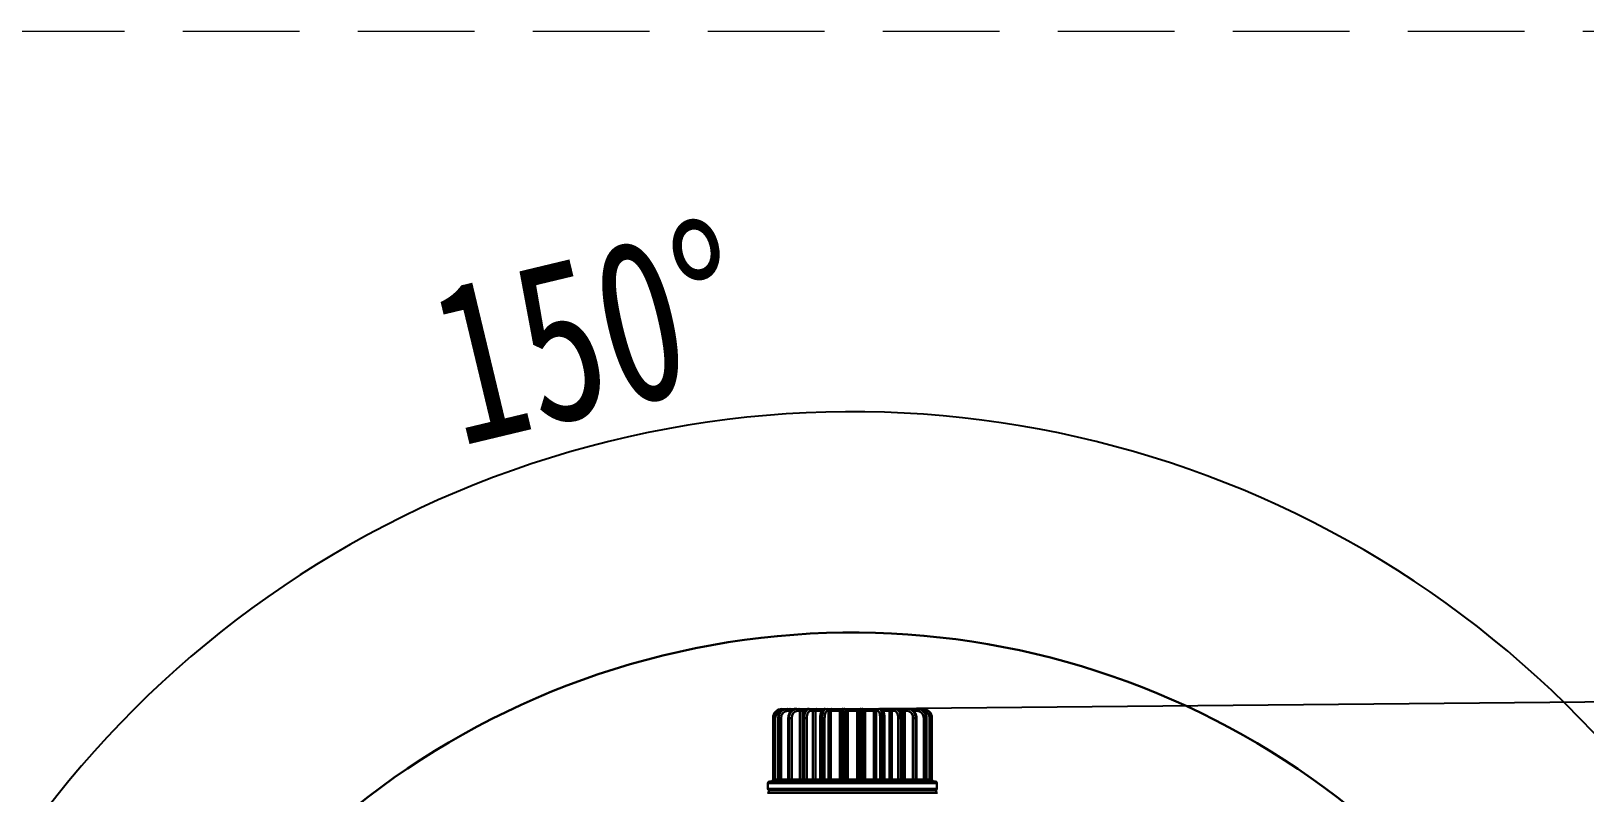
# Model space of a CAD drawing. Header units: millimetres. Extents: x -2601 to 21461, y 11492 to 21077.
# Drawn here: x 16112 to 16958, y 13198 to 13612 of the extents above; entities that cross this region are included whole.
import ezdxf

# ---------------------------------------------------------------- set-up
doc = ezdxf.new("R2010")
doc.units = ezdxf.units.MM
doc.header["$PDSIZE"] = -1
doc.linetypes.add('HIDDEN', pattern=[9.525, 6.35, -3.175])
doc.styles.get("Standard").update_dxf_attribs({"font": ''})
doc.styles.get('Standard').set_extended_font_data('HYSWLongFangSong')
doc.dimstyles.new('ISO-25', dxfattribs={"dimscale": 25, "dimtxt": 3.5, "dimasz": 1.6, "dimexe": 1.25, "dimexo": 0.625, "dimtad": 1, "dimdec": 0, "dimzin": 9, "dimdsep": 46, "dimtxsty": 'Standard', "dimcen": 2.5, "dimadec": 0, "dimazin": 2, "dimtfac": 1, "dimtdec": 0, "dimtofl": 0, "dimtmove": 0, "dimatfit": 3, "dimfxl": 1, "dimarcsym": 0})

# ---------------------------------------------------------------- blocks, each defined once
blk = doc.blocks.new('*D91')
at = {"color": 0, "lineweight": -2}
blk.add_line((15798.52, 13186.64), (15203.85, 13448.52), dxfattribs=at)
at = {"color": 0}
blk.add_solid([(15206.54, 13454.62), (15201.17, 13442.42), (15167.25, 13464.64)], dxfattribs=at)
at = {"layer": 'Defpoints', "color": 0}
for p in [(15167.25, 13464.64), (16558.94, 12851.77)]:
    blk.add_point(p, dxfattribs=at)
at = {"color": 0, "insert": (15718.38, 13286.81), "char_height": 87.5, "attachment_point": 5, "rotation": 336.23225}
blk.add_mtext('R1521', dxfattribs=at)
blk = doc.blocks.new('*D92')
at = {"color": 0, "lineweight": -2}
blk.add_line((16282.01, 12851.77), (15974.58, 12851.77), dxfattribs=at)
blk.add_arc((16558.94, 12851.77), 553.11, 34.14444, 175.85556, dxfattribs=at)
at = {"color": 0}
for points in [[(17022.36, 13165.76), (17011.06, 13158.68), (17037.95, 13128.32)], [(16013.94, 12891.5), (16000.62, 12891.98), (16005.83, 12851.77)]]:
    blk.add_solid(points, dxfattribs=at)
at = {"layer": 'Defpoints', "color": 0}
for p in [(17875.88, 13612.1), (16203.41, 13275.47), (16297.64, 12851.77), (16558.94, 12851.77), (16558.94, 12851.77)]:
    blk.add_point(p, dxfattribs=at)
at = {"color": 0, "insert": (16416.04, 13447.35), "char_height": 87.5, "attachment_point": 5, "rotation": 13.4927}
blk.add_mtext('150°', dxfattribs=at)
blk = doc.blocks.new('*D95')
at = {"color": 0, "lineweight": -2}
for p, q in [((16574.57, 13243.42), (17646.36, 13253.74)), ((17615.5, 13213.44), (17621.68, 12571.94)), ((16581.52, 12521.92), (17653.31, 12532.24))]:
    blk.add_line(p, q, dxfattribs=at)
at = {"color": 0}
for points in [[(17622.16, 13213.51), (17608.83, 13213.38), (17615.11, 13253.44)], [(17628.34, 12572), (17615.01, 12571.88), (17622.06, 12531.94)]]:
    blk.add_solid(points, dxfattribs=at)
at = {"layer": 'Defpoints', "color": 0}
for p in [(16558.94, 13243.27), (17622.06, 12531.94), (16565.89, 12521.77)]:
    blk.add_point(p, dxfattribs=at)
at = {"color": 0, "insert": (17678.31, 12856.36), "char_height": 87.5, "attachment_point": 5, "rotation": 270.55191}
blk.add_mtext('722', dxfattribs=at)

msp = doc.modelspace()

# ---------------------------------------------------------------- linework, layer by layer
at = {"color": 7, "linetype": 'HIDDEN', "lineweight": 5, "ltscale": 10}
msp.add_line((15242, 13612.1), (17875.88, 13612.1), dxfattribs=at)
at = {"color": 161, "linetype": 'Continuous', "lineweight": 25, "true_color": 0x67adff}
for p, q in [((16520.74, 13243.27), (16520.8, 13243.27)), ((16520.8, 13243.27), (16522.36, 13243.27)), ((16522.36, 13243.27), (16523.28, 13243.27)), ((16522.44, 13243.18), (16523.28, 13243.27)), ((16523.47, 13243.27), (16522.62, 13243.18)), ((16523.28, 13243.27), (16523.47, 13243.27)), ((16523.47, 13243.27), (16524.92, 13243.27)), ((16524.92, 13243.27), (16527.48, 13243.27)), ((16527.48, 13243.27), (16528.25, 13243.27)), ((16528.25, 13243.27), (16528.55, 13243.27)), ((16528.55, 13243.27), (16529.8, 13243.27)), ((16529.8, 13243.27), (16532.52, 13243.27)), ((16532.52, 13243.27), (16535.27, 13243.27)), ((16535.31, 13243.27), (16535.7, 13243.27)), ((16535.7, 13243.27), (16536.66, 13243.27)), ((16536.66, 13243.27), (16539.36, 13243.27)), ((16539.36, 13243.27), (16543.61, 13243.27)), ((16543.61, 13243.27), (16543.98, 13243.27)), ((16543.98, 13243.27), (16544.44, 13243.27)), ((16544.44, 13243.27), (16545.04, 13243.27)), ((16545.04, 13243.27), (16547.54, 13243.27)), ((16547.54, 13243.27), (16552.27, 13243.27)), ((16552.27, 13243.27), (16553.67, 13243.27)), ((16553.67, 13243.27), (16554.17, 13243.27)), ((16554.17, 13243.27), (16554.37, 13243.27)), ((16554.37, 13243.27), (16556.49, 13243.27)), ((16556.49, 13243.27), (16561.39, 13243.27)), ((16561.39, 13243.27), (16563.52, 13243.27)), ((16563.52, 13243.27), (16563.72, 13243.27)), ((16563.72, 13243.27), (16564.22, 13243.27)), ((16564.22, 13243.27), (16565.61, 13243.27)), ((16565.61, 13243.27), (16570.35, 13243.27)), ((16570.35, 13243.27), (16572.84, 13243.27)), ((16572.84, 13243.27), (16573.45, 13243.27)), ((16573.45, 13243.27), (16573.91, 13243.27)), ((16573.9, 13243.27), (16574.28, 13243.27)), ((16574.28, 13243.27), (16578.52, 13243.27)), ((16578.52, 13243.27), (16581.23, 13243.27)), ((16581.23, 13243.27), (16582.18, 13243.27)), ((16582.18, 13243.27), (16582.58, 13243.27)), ((16582.62, 13243.27), (16585.36, 13243.27)), ((16585.36, 13243.27), (16588.09, 13243.27)), ((16588.09, 13243.27), (16589.33, 13243.27)), ((16589.33, 13243.27), (16589.64, 13243.27)), ((16589.64, 13243.27), (16590.4, 13243.27)), ((16590.4, 13243.27), (16592.97, 13243.27)), ((16592.97, 13243.27), (16594.42, 13243.27)), ((16594.42, 13243.27), (16594.61, 13243.27)), ((16595.3, 13243.18), (16594.42, 13243.27)), ((16594.61, 13243.27), (16595.53, 13243.27)), ((16595.53, 13243.27), (16597.08, 13243.27)), ((16597.08, 13243.27), (16597.28, 13243.27))]:
    msp.add_line(p, q, dxfattribs=at)
at = {"color": 161, "linetype": 'Continuous', "lineweight": 30, "true_color": 0x67adff}
for p, q in [((16523.85, 13242.27), (16525.3, 13242.27)), ((16525.3, 13242.27), (16525.3, 13241.76)), ((16525.3, 13242.27), (16525.74, 13242.27)), ((16529.16, 13242.27), (16530.4, 13242.27)), ((16530.4, 13242.27), (16530.4, 13204.77)), ((16530.4, 13242.27), (16531.77, 13242.27)), ((16531.77, 13204.77), (16531.77, 13242.27)), ((16531.77, 13242.27), (16533.16, 13242.27)), ((16536.5, 13242.27), (16537.45, 13242.27)), ((16537.45, 13242.27), (16537.45, 13204.77)), ((16537.45, 13242.27), (16538.8, 13242.27)), ((16538.8, 13204.77), (16538.8, 13242.27)), ((16538.8, 13242.27), (16542.35, 13242.27)), ((16545.36, 13242.27), (16545.96, 13242.27)), ((16545.96, 13242.27), (16545.96, 13204.77)), ((16545.96, 13242.27), (16547.21, 13242.27)), ((16547.21, 13204.77), (16547.21, 13242.27)), ((16547.21, 13242.27), (16552.08, 13242.27)), ((16552.08, 13242.27), (16552.08, 13204.77)), ((16552.08, 13242.27), (16552.54, 13242.27)), ((16555.16, 13242.27), (16555.36, 13242.27)), ((16555.36, 13242.27), (16555.36, 13204.77)), ((16555.36, 13242.27), (16556.42, 13242.27)), ((16556.42, 13204.77), (16556.42, 13242.27)), ((16556.42, 13242.27), (16561.46, 13242.27)), ((16561.46, 13242.27), (16562.52, 13242.27)), ((16561.46, 13242.27), (16561.46, 13204.77)), ((16562.52, 13204.77), (16562.52, 13242.27)), ((16562.52, 13242.27), (16562.73, 13242.27)), ((16565.34, 13242.27), (16565.8, 13242.27)), ((16565.8, 13204.77), (16565.8, 13242.27)), ((16565.8, 13242.27), (16570.67, 13242.27)), ((16570.67, 13242.27), (16570.67, 13204.77)), ((16570.67, 13242.27), (16571.92, 13242.27)), ((16571.92, 13204.77), (16571.92, 13242.27)), ((16571.92, 13242.27), (16572.52, 13242.27)), ((16575.52, 13242.27), (16579.08, 13242.27)), ((16579.08, 13242.27), (16579.08, 13204.77)), ((16579.08, 13242.27), (16580.43, 13242.27)), ((16580.43, 13204.77), (16580.43, 13242.27)), ((16580.43, 13242.27), (16581.39, 13242.27)), ((16584.72, 13242.27), (16586.12, 13242.27)), ((16586.12, 13242.27), (16586.12, 13204.77)), ((16586.12, 13242.27), (16587.48, 13242.27)), ((16587.48, 13204.77), (16587.48, 13242.27)), ((16587.48, 13242.27), (16588.73, 13242.27)), ((16592.13, 13242.27), (16592.59, 13242.27)), ((16592.59, 13242.27), (16594.03, 13242.27)), ((16592.59, 13241.76), (16592.59, 13242.27)), ((16515.77, 13238.27), (16515.77, 13204.77)), ((16515.77, 13238.27), (16515.78, 13238.27)), ((16515.78, 13238.27), (16515.85, 13238.27)), ((16515.78, 13204.77), (16515.78, 13238.27)), ((16515.85, 13238.27), (16516.97, 13238.27)), ((16515.85, 13238.27), (16515.85, 13204.77)), ((16516.97, 13204.77), (16516.97, 13238.27)), ((16518.58, 13238.27), (16518.58, 13204.77)), ((16518.58, 13238.27), (16518.66, 13238.27)), ((16518.66, 13204.77), (16518.66, 13238.27)), ((16518.66, 13238.27), (16518.85, 13238.27)), ((16518.85, 13238.27), (16520.16, 13238.27)), ((16518.85, 13238.27), (16518.85, 13204.77)), ((16520.16, 13204.77), (16520.16, 13238.27)), ((16524.07, 13238.27), (16524.07, 13204.77)), ((16524.07, 13238.27), (16524.28, 13238.27)), ((16524.28, 13238.27), (16524.58, 13238.27)), ((16524.28, 13204.77), (16524.28, 13238.27)), ((16524.58, 13238.27), (16525.99, 13238.27)), ((16524.58, 13238.27), (16524.58, 13204.77)), ((16525.99, 13204.77), (16525.99, 13238.27)), ((16531.87, 13238.27), (16531.87, 13204.77)), ((16531.87, 13238.27), (16532.26, 13238.27)), ((16532.26, 13204.77), (16532.26, 13238.27)), ((16532.26, 13238.27), (16532.66, 13238.27)), ((16532.66, 13238.27), (16532.66, 13204.77)), ((16532.66, 13238.27), (16534.06, 13238.27)), ((16534.06, 13204.77), (16534.06, 13238.27)), ((16541.45, 13238.27), (16541.45, 13204.77)), ((16541.45, 13238.27), (16542.07, 13238.27)), ((16542.07, 13238.27), (16542.53, 13238.27)), ((16542.07, 13204.77), (16542.07, 13238.27)), ((16542.53, 13238.27), (16542.53, 13204.77)), ((16542.53, 13238.27), (16543.83, 13238.27)), ((16543.83, 13204.77), (16543.83, 13238.27)), ((16552.15, 13238.27), (16552.15, 13204.77)), ((16552.15, 13238.27), (16553.02, 13238.27)), ((16553.02, 13204.77), (16553.02, 13238.27)), ((16553.02, 13238.27), (16553.51, 13238.27)), ((16553.51, 13238.27), (16554.64, 13238.27)), ((16553.51, 13238.27), (16553.51, 13204.77)), ((16554.64, 13204.77), (16554.64, 13238.27)), ((16563.25, 13238.27), (16563.25, 13204.77)), ((16563.25, 13238.27), (16564.37, 13238.27)), ((16564.37, 13204.77), (16564.37, 13238.27)), ((16564.37, 13238.27), (16564.87, 13238.27)), ((16564.87, 13238.27), (16564.87, 13204.77)), ((16564.87, 13238.27), (16565.74, 13238.27)), ((16565.74, 13204.77), (16565.74, 13238.27)), ((16574.05, 13238.27), (16575.36, 13238.27)), ((16574.05, 13238.27), (16574.05, 13204.77)), ((16575.36, 13204.77), (16575.36, 13238.27)), ((16575.36, 13238.27), (16575.82, 13238.27)), ((16575.82, 13238.27), (16575.82, 13204.77)), ((16575.82, 13238.27), (16576.44, 13238.27)), ((16576.44, 13204.77), (16576.44, 13238.27)), ((16583.82, 13238.27), (16583.82, 13204.77)), ((16583.82, 13238.27), (16585.23, 13238.27)), ((16585.23, 13204.77), (16585.23, 13238.27)), ((16585.23, 13238.27), (16585.62, 13238.27)), ((16585.62, 13238.27), (16585.62, 13204.77)), ((16585.62, 13238.27), (16586.01, 13238.27)), ((16586.01, 13204.77), (16586.01, 13238.27)), ((16591.9, 13238.27), (16593.3, 13238.27)), ((16591.9, 13238.27), (16591.9, 13204.77)), ((16593.3, 13204.77), (16593.3, 13238.27)), ((16593.3, 13238.27), (16593.61, 13238.27)), ((16593.61, 13238.27), (16593.61, 13204.77)), ((16593.61, 13238.27), (16593.81, 13238.27)), ((16593.81, 13204.77), (16593.81, 13238.27)), ((16597.73, 13238.27), (16599.04, 13238.27)), ((16597.73, 13238.27), (16597.73, 13204.77)), ((16599.04, 13204.77), (16599.04, 13238.27)), ((16599.04, 13238.27), (16599.23, 13238.27)), ((16599.23, 13238.27), (16599.23, 13204.77)), ((16599.23, 13238.27), (16599.3, 13238.27)), ((16599.3, 13204.77), (16599.3, 13238.27)), ((16600.92, 13238.27), (16602.04, 13238.27)), ((16600.92, 13238.27), (16600.92, 13204.77)), ((16602.04, 13204.77), (16602.04, 13238.27)), ((16602.04, 13238.27), (16602.23, 13238.27)), ((16602.23, 13204.77), (16602.23, 13238.27)), ((16512.94, 13202.77), (16604.94, 13202.77)), ((16512.94, 13199.77), (16512.94, 13202.77)), ((16604.94, 13199.77), (16512.94, 13199.77)), ((16513.94, 13203.77), (16603.94, 13203.77)), ((16515.78, 13204.77), (16515.77, 13204.77)), ((16515.85, 13204.77), (16515.78, 13204.77)), ((16516.97, 13204.77), (16515.85, 13204.77)), ((16518.58, 13204.77), (16516.97, 13204.77)), ((16518.66, 13204.77), (16518.58, 13204.77)), ((16518.85, 13204.77), (16518.66, 13204.77)), ((16520.16, 13204.77), (16518.85, 13204.77)), ((16524.07, 13204.77), (16520.16, 13204.77)), ((16524.28, 13204.77), (16524.07, 13204.77)), ((16524.58, 13204.77), (16524.28, 13204.77)), ((16525.99, 13204.77), (16524.58, 13204.77)), ((16530.4, 13204.77), (16525.99, 13204.77)), ((16531.77, 13204.77), (16530.4, 13204.77)), ((16532.26, 13204.77), (16531.87, 13204.77)), ((16532.66, 13204.77), (16532.26, 13204.77)), ((16534.06, 13204.77), (16532.66, 13204.77)), ((16537.45, 13204.77), (16534.06, 13204.77)), ((16538.8, 13204.77), (16537.45, 13204.77)), ((16538.44, 13204.77), (16538.44, 13203.83)), ((16541.45, 13204.77), (16538.8, 13204.77)), ((16542.07, 13204.77), (16541.45, 13204.77)), ((16542.53, 13204.77), (16542.07, 13204.77)), ((16543.83, 13204.77), (16542.53, 13204.77)), ((16545.96, 13204.77), (16543.83, 13204.77)), ((16547.21, 13204.77), (16545.96, 13204.77)), ((16552.08, 13204.77), (16547.21, 13204.77)), ((16552.16, 13204.77), (16552.08, 13204.77)), ((16553.02, 13204.77), (16552.15, 13204.77)), ((16553.51, 13204.77), (16553.02, 13204.77)), ((16554.64, 13204.77), (16553.51, 13204.77)), ((16555.36, 13204.77), (16554.64, 13204.77)), ((16556.42, 13204.77), (16555.36, 13204.77)), ((16561.46, 13204.77), (16556.42, 13204.77)), ((16562.52, 13204.77), (16561.46, 13204.77)), ((16563.25, 13204.77), (16562.52, 13204.77)), ((16564.37, 13204.77), (16563.25, 13204.77)), ((16564.87, 13204.77), (16564.37, 13204.77)), ((16565.74, 13204.77), (16564.87, 13204.77)), ((16565.8, 13204.77), (16565.74, 13204.77)), ((16570.67, 13204.77), (16565.8, 13204.77)), ((16571.92, 13204.77), (16570.67, 13204.77)), ((16574.05, 13204.77), (16571.92, 13204.77)), ((16575.36, 13204.77), (16574.05, 13204.77)), ((16575.82, 13204.77), (16575.36, 13204.77)), ((16576.44, 13204.77), (16575.82, 13204.77)), ((16579.08, 13204.77), (16576.44, 13204.77)), ((16580.43, 13204.77), (16579.08, 13204.77)), ((16579.44, 13203.83), (16579.44, 13204.77)), ((16583.82, 13204.77), (16580.43, 13204.77)), ((16585.23, 13204.77), (16583.82, 13204.77)), ((16585.62, 13204.77), (16585.23, 13204.77)), ((16586.01, 13204.77), (16585.62, 13204.77)), ((16587.48, 13204.77), (16586.12, 13204.77)), ((16591.9, 13204.77), (16587.48, 13204.77)), ((16593.3, 13204.77), (16591.9, 13204.77)), ((16593.61, 13204.77), (16593.3, 13204.77)), ((16593.81, 13204.77), (16593.61, 13204.77)), ((16597.73, 13204.77), (16593.81, 13204.77)), ((16599.04, 13204.77), (16597.73, 13204.77)), ((16599.23, 13204.77), (16599.04, 13204.77)), ((16599.3, 13204.77), (16599.23, 13204.77)), ((16600.92, 13204.77), (16599.3, 13204.77)), ((16602.04, 13204.77), (16600.92, 13204.77)), ((16602.23, 13204.77), (16602.04, 13204.77)), ((16604.94, 13199.77), (16604.94, 13202.77)), ((16512.71, 13197.52), (16605.18, 13197.52)), ((16513.16, 13197.77), (16604.73, 13197.77)), ((16604.44, 13199.27), (16513.44, 13199.27)), ((16513.44, 13199.27), (16513.44, 13197.77)), ((16604.44, 13199.27), (16604.44, 13197.77))]:
    msp.add_line(p, q, dxfattribs=at)
at = {"color": 161, "linetype": 'Continuous', "lineweight": 30, "true_color": 0x67adff, "flags": 128}
for points in [[(16523.85, 13242.27), (16523.84, 13242.46), (16523.82, 13242.65), (16523.79, 13242.82), (16523.74, 13242.97), (16523.68, 13243.1), (16523.62, 13243.19), (16523.54, 13243.25), (16523.47, 13243.27)], [(16524.92, 13243.27), (16524.99, 13243.25), (16525.06, 13243.19), (16525.13, 13243.1), (16525.19, 13242.97), (16525.24, 13242.82), (16525.27, 13242.65), (16525.29, 13242.46), (16525.3, 13242.27)], [(16529.16, 13242.27), (16529.15, 13242.46), (16529.11, 13242.65), (16529.06, 13242.82), (16528.98, 13242.97), (16528.89, 13243.1), (16528.78, 13243.19), (16528.67, 13243.25), (16528.55, 13243.27)], [(16529.8, 13243.27), (16529.91, 13243.25), (16530.03, 13243.19), (16530.13, 13243.1), (16530.23, 13242.97), (16530.3, 13242.82), (16530.36, 13242.65), (16530.39, 13242.46), (16530.4, 13242.27)], [(16532.26, 13238.27), (16532.32, 13239.24), (16532.49, 13240.18), (16532.78, 13241.04), (16533.15, 13241.8), (16533.62, 13242.42), (16534.14, 13242.89), (16534.71, 13243.17), (16535.31, 13243.27)], [(16535.7, 13243.27), (16535.11, 13243.17), (16534.54, 13242.89), (16534.01, 13242.42), (16533.55, 13241.8), (16533.17, 13241.04), (16532.89, 13240.18), (16532.72, 13239.24), (16532.66, 13238.27)], [(16536.5, 13242.27), (16536.02, 13242.19), (16535.57, 13241.96), (16535.14, 13241.59), (16534.78, 13241.1), (16534.47, 13240.49), (16534.25, 13239.8), (16534.11, 13239.05), (16534.06, 13238.27)], [(16539.36, 13243.27), (16539.26, 13243.25), (16539.15, 13243.19), (16539.05, 13243.1), (16538.97, 13242.97), (16538.9, 13242.82), (16538.85, 13242.65), (16538.82, 13242.46), (16538.8, 13242.27)], [(16542.07, 13238.27), (16542.1, 13239.24), (16542.21, 13240.18), (16542.39, 13241.04), (16542.63, 13241.8), (16542.92, 13242.42), (16543.25, 13242.89), (16543.61, 13243.17), (16543.98, 13243.27)], [(16544.44, 13243.27), (16544.07, 13243.17), (16543.71, 13242.89), (16543.38, 13242.42), (16543.09, 13241.8), (16542.85, 13241.04), (16542.67, 13240.18), (16542.56, 13239.24), (16542.53, 13238.27)], [(16545.36, 13242.27), (16545.07, 13242.19), (16544.78, 13241.96), (16544.51, 13241.59), (16544.28, 13241.1), (16544.09, 13240.49), (16543.95, 13239.8), (16543.86, 13239.05), (16543.83, 13238.27)], [(16547.54, 13243.27), (16547.48, 13243.25), (16547.42, 13243.19), (16547.36, 13243.1), (16547.31, 13242.97), (16547.27, 13242.82), (16547.24, 13242.65), (16547.22, 13242.46), (16547.21, 13242.27)], [(16553.02, 13238.27), (16553.03, 13239.24), (16553.07, 13240.18), (16553.13, 13241.04), (16553.21, 13241.8), (16553.31, 13242.42), (16553.42, 13242.89), (16553.54, 13243.17), (16553.67, 13243.27)], [(16554.17, 13243.27), (16554.04, 13243.17), (16553.92, 13242.89), (16553.8, 13242.42), (16553.7, 13241.8), (16553.62, 13241.04), (16553.56, 13240.18), (16553.53, 13239.24), (16553.51, 13238.27)], [(16564.37, 13238.27), (16564.36, 13239.24), (16564.32, 13240.18), (16564.26, 13241.04), (16564.18, 13241.8), (16564.08, 13242.42), (16563.97, 13242.89), (16563.85, 13243.17), (16563.72, 13243.27)], [(16564.22, 13243.27), (16564.34, 13243.17), (16564.47, 13242.89), (16564.58, 13242.42), (16564.68, 13241.8), (16564.76, 13241.04), (16564.82, 13240.18), (16564.86, 13239.24), (16564.87, 13238.27)], [(16570.35, 13243.27), (16570.41, 13243.25), (16570.47, 13243.19), (16570.53, 13243.1), (16570.58, 13242.97), (16570.62, 13242.82), (16570.65, 13242.65), (16570.67, 13242.46), (16570.67, 13242.27)], [(16574.05, 13238.27), (16574.02, 13239.05), (16573.94, 13239.8), (16573.79, 13240.49), (16573.6, 13241.1), (16573.37, 13241.59), (16573.11, 13241.96), (16572.82, 13242.19), (16572.52, 13242.27)], [(16575.36, 13238.27), (16575.32, 13239.24), (16575.21, 13240.18), (16575.04, 13241.04), (16574.8, 13241.8), (16574.51, 13242.42), (16574.18, 13242.89), (16573.82, 13243.17), (16573.45, 13243.27)], [(16573.91, 13243.27), (16574.28, 13243.17), (16574.64, 13242.89), (16574.97, 13242.42), (16575.26, 13241.8), (16575.5, 13241.04), (16575.67, 13240.18), (16575.78, 13239.24), (16575.82, 13238.27)], [(16578.52, 13243.27), (16578.63, 13243.25), (16578.74, 13243.19), (16578.83, 13243.1), (16578.92, 13242.97), (16578.99, 13242.82), (16579.04, 13242.65), (16579.07, 13242.46), (16579.08, 13242.27)], [(16583.82, 13238.27), (16583.78, 13239.05), (16583.64, 13239.8), (16583.41, 13240.49), (16583.11, 13241.1), (16582.74, 13241.59), (16582.32, 13241.96), (16581.86, 13242.19), (16581.39, 13242.27)], [(16585.23, 13238.27), (16585.17, 13239.24), (16584.99, 13240.18), (16584.71, 13241.04), (16584.33, 13241.8), (16583.87, 13242.42), (16583.35, 13242.89), (16582.78, 13243.17), (16582.18, 13243.27)], [(16582.58, 13243.27), (16583.17, 13243.17), (16583.74, 13242.89), (16584.27, 13242.42), (16584.73, 13241.8), (16585.11, 13241.04), (16585.39, 13240.18), (16585.56, 13239.24), (16585.62, 13238.27)], [(16587.48, 13242.27), (16587.49, 13242.46), (16587.53, 13242.65), (16587.58, 13242.82), (16587.66, 13242.97), (16587.75, 13243.1), (16587.86, 13243.19), (16587.97, 13243.25), (16588.09, 13243.27)], [(16589.33, 13243.27), (16589.22, 13243.25), (16589.1, 13243.19), (16589, 13243.1), (16588.9, 13242.97), (16588.83, 13242.82), (16588.77, 13242.65), (16588.74, 13242.46), (16588.73, 13242.27)], [(16592.59, 13242.27), (16592.59, 13242.46), (16592.61, 13242.65), (16592.65, 13242.82), (16592.7, 13242.97), (16592.75, 13243.1), (16592.82, 13243.19), (16592.89, 13243.25), (16592.97, 13243.27)], [(16594.42, 13243.27), (16594.34, 13243.25), (16594.27, 13243.19), (16594.2, 13243.1), (16594.15, 13242.97), (16594.1, 13242.82), (16594.06, 13242.65), (16594.04, 13242.46), (16594.03, 13242.27)], [(16520.54, 13203.77), (16520.46, 13203.79), (16520.39, 13203.84), (16520.33, 13203.94), (16520.27, 13204.06), (16520.22, 13204.21), (16520.19, 13204.38), (16520.16, 13204.57), (16520.16, 13204.77)], [(16526.6, 13203.77), (16526.48, 13203.79), (16526.36, 13203.84), (16526.26, 13203.94), (16526.16, 13204.06), (16526.09, 13204.21), (16526.03, 13204.38), (16526, 13204.57), (16525.99, 13204.77)], [(16531.65, 13203.77), (16531.77, 13203.79), (16531.89, 13203.84), (16531.99, 13203.94), (16532.09, 13204.06), (16532.16, 13204.21), (16532.22, 13204.38), (16532.25, 13204.57), (16532.26, 13204.77)], [(16532.66, 13204.77), (16532.65, 13204.57), (16532.61, 13204.38), (16532.56, 13204.21), (16532.48, 13204.06), (16532.39, 13203.94), (16532.28, 13203.84), (16532.17, 13203.79), (16532.05, 13203.77)], [(16537.51, 13204.45), (16537.53, 13204.57), (16537.54, 13204.77)], [(16538.25, 13203.77), (16538.35, 13203.79), (16538.46, 13203.84), (16538.56, 13203.94), (16538.64, 13204.06), (16538.71, 13204.21), (16538.76, 13204.38), (16538.79, 13204.57), (16538.8, 13204.77)], [(16541.68, 13203.77), (16541.76, 13203.79), (16541.83, 13203.84), (16541.9, 13203.94), (16541.95, 13204.06), (16542, 13204.21), (16542.04, 13204.38), (16542.06, 13204.57), (16542.07, 13204.77)], [(16542.53, 13204.77), (16542.52, 13204.57), (16542.5, 13204.38), (16542.46, 13204.21), (16542.42, 13204.06), (16542.36, 13203.94), (16542.29, 13203.84), (16542.22, 13203.79), (16542.14, 13203.77)], [(16546.89, 13203.77), (16546.95, 13203.79), (16547.01, 13203.84), (16547.07, 13203.94), (16547.12, 13204.06), (16547.16, 13204.21), (16547.19, 13204.38), (16547.21, 13204.57), (16547.21, 13204.77)], [(16571, 13203.77), (16570.93, 13203.79), (16570.87, 13203.84), (16570.82, 13203.94), (16570.77, 13204.06), (16570.73, 13204.21), (16570.7, 13204.38), (16570.68, 13204.57), (16570.67, 13204.77)], [(16575.74, 13203.77), (16575.67, 13203.79), (16575.59, 13203.84), (16575.53, 13203.94), (16575.47, 13204.06), (16575.42, 13204.21), (16575.39, 13204.38), (16575.37, 13204.57), (16575.36, 13204.77)], [(16575.82, 13204.77), (16575.83, 13204.57), (16575.85, 13204.38), (16575.89, 13204.21), (16575.93, 13204.06), (16575.99, 13203.94), (16576.06, 13203.84), (16576.13, 13203.79), (16576.2, 13203.77)], [(16579.64, 13203.77), (16579.53, 13203.79), (16579.43, 13203.84), (16579.33, 13203.94), (16579.25, 13204.06), (16579.18, 13204.21), (16579.12, 13204.38), (16579.09, 13204.57), (16579.08, 13204.77)], [(16585.83, 13203.77), (16585.72, 13203.79), (16585.6, 13203.84), (16585.5, 13203.94), (16585.4, 13204.06), (16585.33, 13204.21), (16585.27, 13204.38), (16585.24, 13204.57), (16585.23, 13204.77)], [(16585.62, 13204.77), (16585.63, 13204.57), (16585.67, 13204.38), (16585.73, 13204.21), (16585.8, 13204.06), (16585.89, 13203.94), (16586, 13203.84), (16586.11, 13203.79), (16586.23, 13203.77)], [(16591.9, 13204.77), (16591.89, 13204.57), (16591.85, 13204.38), (16591.8, 13204.21), (16591.72, 13204.06), (16591.63, 13203.94), (16591.52, 13203.84), (16591.41, 13203.79), (16591.29, 13203.77)], [(16597.73, 13204.77), (16597.72, 13204.57), (16597.7, 13204.38), (16597.66, 13204.21), (16597.62, 13204.06), (16597.56, 13203.94), (16597.49, 13203.84), (16597.42, 13203.79), (16597.35, 13203.77)]]:
    msp.add_lwpolyline(points, dxfattribs=at)
at = {"color": 161, "linetype": 'Continuous', "lineweight": 25, "true_color": 0x67adff, "flags": 128}
for points in [[(16574.24, 13243.2), (16574.09, 13243.25), (16573.91, 13243.27)], [(16594.61, 13243.27), (16595.51, 13243.17), (16595.51, 13243.17)]]:
    msp.add_lwpolyline(points, dxfattribs=at)
at = {"color": 7, "linetype": 'ByBlock', "lineweight": 30}
msp.add_arc((16558.94, 12851.77), 433, 30, 330, dxfattribs=at)
at = {"color": 161, "linetype": 'Continuous', "lineweight": 30, "true_color": 0x67adff}
for centre, radius, start, end in [((16520.76, 13238.29), 4.98, 90.25033, 180.23808), ((16520.83, 13238.29), 4.98, 90.25033, 180.23808), ((16520.96, 13238.28), 3.99, 99.14171, 180.22521), ((16523.54, 13238.43), 4.88, 103.00367, 181.87688), ((16523.73, 13238.43), 4.88, 103.14505, 181.86083), ((16524.01, 13238.41), 3.86, 92.35093, 182.17698), ((16528.83, 13238.73), 4.57, 97.3265, 185.81518), ((16529.13, 13238.73), 4.57, 97.33016, 185.81152), ((16529.63, 13238.64), 3.66, 97.32266, 185.8207), ((16532.66, 13242.37), 0.904, 99.06242, 186.84015), ((16535.59, 13242.36), 0.915, 354.19731, 82.66772), ((16536.54, 13242.36), 0.914, 354.16603, 82.69899), ((16544.4, 13242.3), 0.963, 357.77681, 87.68054), ((16545, 13242.3), 0.963, 357.77681, 87.68054), ((16553.54, 13242.51), 1.47, 149.00924, 189.44477), ((16554.16, 13242.27), 0.996, 359.75663, 89.74944), ((16554.37, 13242.27), 0.995, 359.71759, 89.78849), ((16562.68, 13239.25), 8.11, 158.15899, 186.96593), ((16560.03, 13242.52), 3.62, 168.02649, 183.95374), ((16557.85, 13242.52), 3.62, 356.04626, 11.97351), ((16563.52, 13242.27), 0.995, 90.21151, 180.28241), ((16563.72, 13242.27), 0.995, 90.22292, 180.27101), ((16555.2, 13239.25), 8.11, 353.03407, 21.84101), ((16564.35, 13242.51), 1.47, 350.55523, 30.99076), ((16572.88, 13242.3), 0.963, 92.31946, 182.22319), ((16573.48, 13242.3), 0.963, 92.31946, 182.22319), ((16581.34, 13242.36), 0.914, 97.30101, 185.83397), ((16582.3, 13242.36), 0.915, 97.3193, 185.81568), ((16585.22, 13242.37), 0.904, 353.15985, 80.93758), ((16588.26, 13238.64), 3.66, 354.1793, 82.67734), ((16588.75, 13238.73), 4.57, 354.19108, 82.66724), ((16589.06, 13238.73), 4.57, 354.18482, 82.6735), ((16593.88, 13238.41), 3.86, 357.826, 87.64609), ((16594.15, 13238.42), 4.89, 358.1582, 76.42654), ((16594.29, 13238.38), 4.94, 358.66394, 75.62665), ((16597.06, 13238.29), 4.98, 359.76192, 89.74967), ((16597.26, 13238.29), 4.98, 359.7541, 89.75748), ((16596.93, 13238.28), 3.99, 359.77704, 80.8894), ((16513.94, 13202.77), 1, 90, 180), ((16513.44, 13199.77), 0.5, 180, 270), ((16514.77, 13204.77), 1, 270, 0), ((16514.79, 13204.76), 0.995, 270.21151, 0.28241), ((16514.85, 13204.76), 0.995, 270.21151, 0.28241), ((16518.98, 13204.52), 2.02, 173.01715, 201.87137), ((16517.58, 13204.77), 1, 270, 0), ((16517.7, 13204.73), 0.964, 272.33493, 2.17824), ((16517.89, 13204.73), 0.963, 272.31946, 2.22319), ((16523.07, 13204.77), 1, 270, 0), ((16523.37, 13204.67), 0.915, 277.3193, 5.81568), ((16523.67, 13204.67), 0.914, 277.30101, 5.83397), ((16531.31, 13204.62), 0.917, 170.68646, 247.60888), ((16530.87, 13204.77), 1, 270, 0), ((16530.64, 13204.74), 1.13, 315.52727, 1.57313), ((16534.97, 13204.67), 0.914, 174.16603, 262.69899), ((16538.36, 13204.67), 0.914, 174.16603, 262.69899), ((16536.94, 13204.77), 1, 318.18929, 0), ((16540.45, 13204.77), 1, 270, 0), ((16544.8, 13204.73), 0.964, 177.82176, 267.66507), ((16546.93, 13204.73), 0.964, 177.82176, 267.66507), ((16551.15, 13204.77), 1, 270, 0), ((16547.59, 13204.75), 4.49, 355.19737, 0.22695), ((16551, 13204.52), 2.04, 338.23864, 6.92658), ((16551.5, 13204.52), 2.02, 338.12863, 6.98285), ((16555.63, 13204.76), 0.995, 179.71759, 269.78849), ((16556.36, 13204.76), 0.995, 179.72899, 269.77708), ((16552.81, 13204.52), 3.62, 348.02649, 3.95374), ((16565.06, 13204.52), 3.61, 176.01968, 192.00009), ((16561.53, 13204.76), 0.995, 270.22292, 0.27101), ((16562.26, 13204.76), 0.995, 270.21151, 0.28241), ((16566.38, 13204.52), 2.02, 173.01715, 201.87137), ((16566.88, 13204.52), 2.02, 172.98874, 201.84604), ((16566.74, 13204.77), 1, 180, 270), ((16570.3, 13204.75), 4.49, 179.77305, 184.80263), ((16570.96, 13204.73), 0.964, 272.33493, 2.17824), ((16573.09, 13204.73), 0.964, 272.33493, 2.17824), ((16577.44, 13204.77), 1, 180, 270), ((16579.52, 13204.67), 0.914, 277.30101, 5.83397), ((16580.94, 13204.77), 1, 180, 223.22645), ((16581.9, 13204.76), 1.56, 179.65653, 196.85296), ((16582.91, 13204.67), 0.914, 277.30101, 5.83397), ((16587.01, 13204.77), 1, 180, 270), ((16587.23, 13204.73), 1.11, 178.12857, 224.77103), ((16586.58, 13204.62), 0.918, 292.43363, 9.27103), ((16594.21, 13204.67), 0.914, 174.13277, 262.73226), ((16594.52, 13204.67), 0.914, 174.16603, 262.69899), ((16594.81, 13204.77), 1, 180, 270), ((16600, 13204.73), 0.963, 177.77681, 267.68054), ((16600.19, 13204.73), 0.964, 177.82176, 267.66507), ((16600.3, 13204.77), 1, 180, 270), ((16598.91, 13204.52), 2.02, 338.12863, 6.98285), ((16603.03, 13204.76), 0.995, 179.71759, 269.78849), ((16603.23, 13204.76), 0.996, 179.75663, 269.74944), ((16603.94, 13202.77), 1, 0, 90), ((16604.44, 13199.77), 0.5, 270, 0), ((16515.34, 13193.27), 5, 115.84193, 121.78833), ((16602.55, 13193.27), 5, 58.21167, 64.15807)]:
    msp.add_arc(centre, radius, start, end, dxfattribs=at)
at = {"color": 161, "linetype": 'Continuous', "lineweight": 25, "true_color": 0x67adff}
for centre, radius, start, end in [((16519.73, 13242.71), 1.21, 352.62018, 27.27324), ((16527.5, 13242.39), 0.872, 91.039, 140.92862), ((16543.63, 13242.99), 0.274, 94.40924, 140.21196), ((16574.26, 13242.99), 0.276, 38.06907, 85.49622), ((16590.39, 13242.4), 0.868, 39.06665, 89.06867), ((16595.61, 13243.15), 0.142, 127.56402, 170.0541), ((16598.59, 13242.63), 1.63, 157.22465, 182.85978)]:
    msp.add_arc(centre, radius, start, end, dxfattribs=at)
at = {"color": 161, "linetype": 'Continuous', "lineweight": 30, "true_color": 0x67adff}
for points, knots in [([(16522.41, 13243.16), (16522.09, 13243.08), (16521.38, 13242.91), (16520.4, 13242.28), (16519.56, 13241.41), (16518.95, 13240.32), (16518.63, 13239.24), (16518.6, 13238.55), (16518.58, 13238.27)], [0, 0, 0, 0, 0.1533532, 0.33345, 0.5140506, 0.6955955, 0.8781363, 1, 1, 1, 1]), ([(16528.25, 13243.27), (16528.03, 13243.26), (16527.47, 13243.22), (16526.58, 13242.91), (16525.68, 13242.28), (16524.94, 13241.41), (16524.4, 13240.34), (16524.12, 13239.26), (16524.09, 13238.55), (16524.07, 13238.27)], [0, 0, 0, 0, 0.0959769, 0.2512527, 0.4068977, 0.5648464, 0.7256217, 0.8885241, 1, 1, 1, 1]), ([(16535.31, 13243.27), (16535.11, 13243.25), (16534.62, 13243.22), (16533.88, 13242.89), (16533.17, 13242.28), (16532.58, 13241.43), (16532.14, 13240.37), (16531.91, 13239.28), (16531.88, 13238.56), (16531.87, 13238.27)], [0, 0, 0, 0, 0.099705, 0.246075, 0.394532, 0.551527, 0.715873, 0.882391, 1, 1, 1, 1]), ([(16543.98, 13243.27), (16543.78, 13243.24), (16543.35, 13243.2), (16542.8, 13242.83), (16542.34, 13242.28), (16541.94, 13241.49), (16541.65, 13240.46), (16541.47, 13239.34), (16541.46, 13238.59), (16541.45, 13238.27)], [0, 0, 0, 0, 0.1088169, 0.2319363, 0.3639415, 0.5221206, 0.6972347, 0.8673481, 1, 1, 1, 1]), ([(16553.67, 13243.27), (16553.52, 13243.25), (16553.24, 13243.21), (16552.93, 13242.99), (16552.72, 13242.74), (16552.56, 13242.43), (16552.43, 13242), (16552.31, 13241.33), (16552.22, 13240.39), (16552.16, 13239.34), (16552.15, 13238.61), (16552.15, 13238.27)], [0, 0, 0, 0, 0.0694749, 0.1273508, 0.184999, 0.256899, 0.3713376, 0.5375241, 0.6943776, 0.8589902, 1, 1, 1, 1]), ([(16565.74, 13238.27), (16565.74, 13238.47), (16565.73, 13239.06), (16565.7, 13240.01), (16565.61, 13241.02), (16565.48, 13241.88), (16565.34, 13242.41), (16565.1, 13242.87), (16564.74, 13243.16), (16564.42, 13243.26), (16564.25, 13243.27), (16564.22, 13243.27)], [0, 0, 0, 0, 0.083915, 0.245085, 0.407626, 0.57367, 0.752704, 0.851639, 0.918877, 0.985477, 1, 1, 1, 1]), ([(16576.44, 13238.27), (16576.43, 13238.48), (16576.42, 13239.1), (16576.31, 13240.12), (16576.04, 13241.21), (16575.65, 13242.11), (16575.17, 13242.76), (16574.57, 13243.18), (16574.12, 13243.24), (16573.91, 13243.27)], [0, 0, 0, 0, 0.0870511, 0.2535494, 0.422688, 0.5979632, 0.7539697, 0.8829814, 1, 1, 1, 1]), ([(16586.01, 13238.27), (16586.01, 13238.49), (16585.99, 13239.14), (16585.8, 13240.18), (16585.37, 13241.31), (16584.77, 13242.22), (16584.04, 13242.87), (16583.29, 13243.21), (16582.79, 13243.25), (16582.58, 13243.27)], [0, 0, 0, 0, 0.089205, 0.256146, 0.425255, 0.597345, 0.749541, 0.893795, 1, 1, 1, 1]), ([(16593.81, 13238.27), (16593.8, 13238.5), (16593.78, 13239.16), (16593.53, 13240.21), (16593, 13241.34), (16592.23, 13242.27), (16591.28, 13242.93), (16590.39, 13243.23), (16589.83, 13243.26), (16589.64, 13243.27)], [0, 0, 0, 0, 0.091056, 0.255905, 0.421898, 0.588151, 0.753227, 0.915216, 1, 1, 1, 1]), ([(16599.3, 13238.27), (16599.29, 13238.51), (16599.27, 13239.17), (16598.98, 13240.22), (16598.38, 13241.33), (16597.53, 13242.24), (16596.57, 13242.88), (16595.86, 13243.06), (16595.54, 13243.14)], [0, 0, 0, 0, 0.105857, 0.2916057, 0.4777813, 0.6637656, 0.8489934, 1, 1, 1, 1]), ([(16537.93, 13203.86), (16537.93, 13203.9), (16537.94, 13204.15), (16537.94, 13204.48), (16537.94, 13204.65), (16537.94, 13204.74)], [0, 0, 0, 0, 0.095711, 0.538893, 1, 1, 1, 1]), ([(16537.94, 13203.85), (16537.94, 13204.01), (16537.94, 13204.21), (16537.94, 13204.31), (16537.94, 13204.32)], [0, 0, 0, 0, 0.8328584, 1, 1, 1, 1]), ([(16579.94, 13204.6), (16579.94, 13204.46), (16579.94, 13204.28), (16579.94, 13203.93), (16579.94, 13203.84)], [0, 0, 0, 0, 0.756528, 1, 1, 1, 1]), ([(16579.99, 13204.37), (16579.99, 13204.35), (16580.01, 13204.23), (16580.07, 13204.11), (16580.12, 13204)], [0, 0, 0, 0, 0.120735, 1, 1, 1, 1]), ([(16580, 13204.32), (16580, 13204.26), (16579.99, 13204.16), (16579.99, 13203.96), (16579.99, 13203.88)], [0, 0, 0, 0, 0.611059, 1, 1, 1, 1])]:
    msp.add_open_spline(points, degree=3, knots=knots, dxfattribs=at)

# ---------------------------------------------------------------- dimensions: what is measured, and where the dimension line sits
dim = msp.add_angular_dim_2l(base=(16203.41, 13275.47), line1=((16558.94, 12851.77), (17875.88, 13612.1)), line2=((16558.94, 12851.77), (16297.64, 12851.77)), dimstyle='ISO-25')
dim.commit()
dim.dimension.update_dxf_attribs({"geometry": '*D92', "text_midpoint": (16429.89, 13389.61), "dimtype": 162})
dim = msp.add_radius_dim(center=(16558.94, 12851.77), mpoint=(15167.25, 13464.64), dimstyle='ISO-25', override={"dimcen": 0})
dim.commit()
dim.dimension.update_dxf_attribs({"geometry": '*D91', "text_midpoint": (15694.45, 13232.47), "dimtype": 164})
dim = msp.add_linear_dim(base=(17622.06, 12531.94), p1=(16558.94, 13243.27), p2=(16565.89, 12521.77), angle=270.55191, dimstyle='ISO-25')
dim.commit()
dim.dimension.update_dxf_attribs({"geometry": '*D95', "text_midpoint": (17618.94, 12855.79), "dimtype": 161})

doc.saveas('drawing.dxf')
